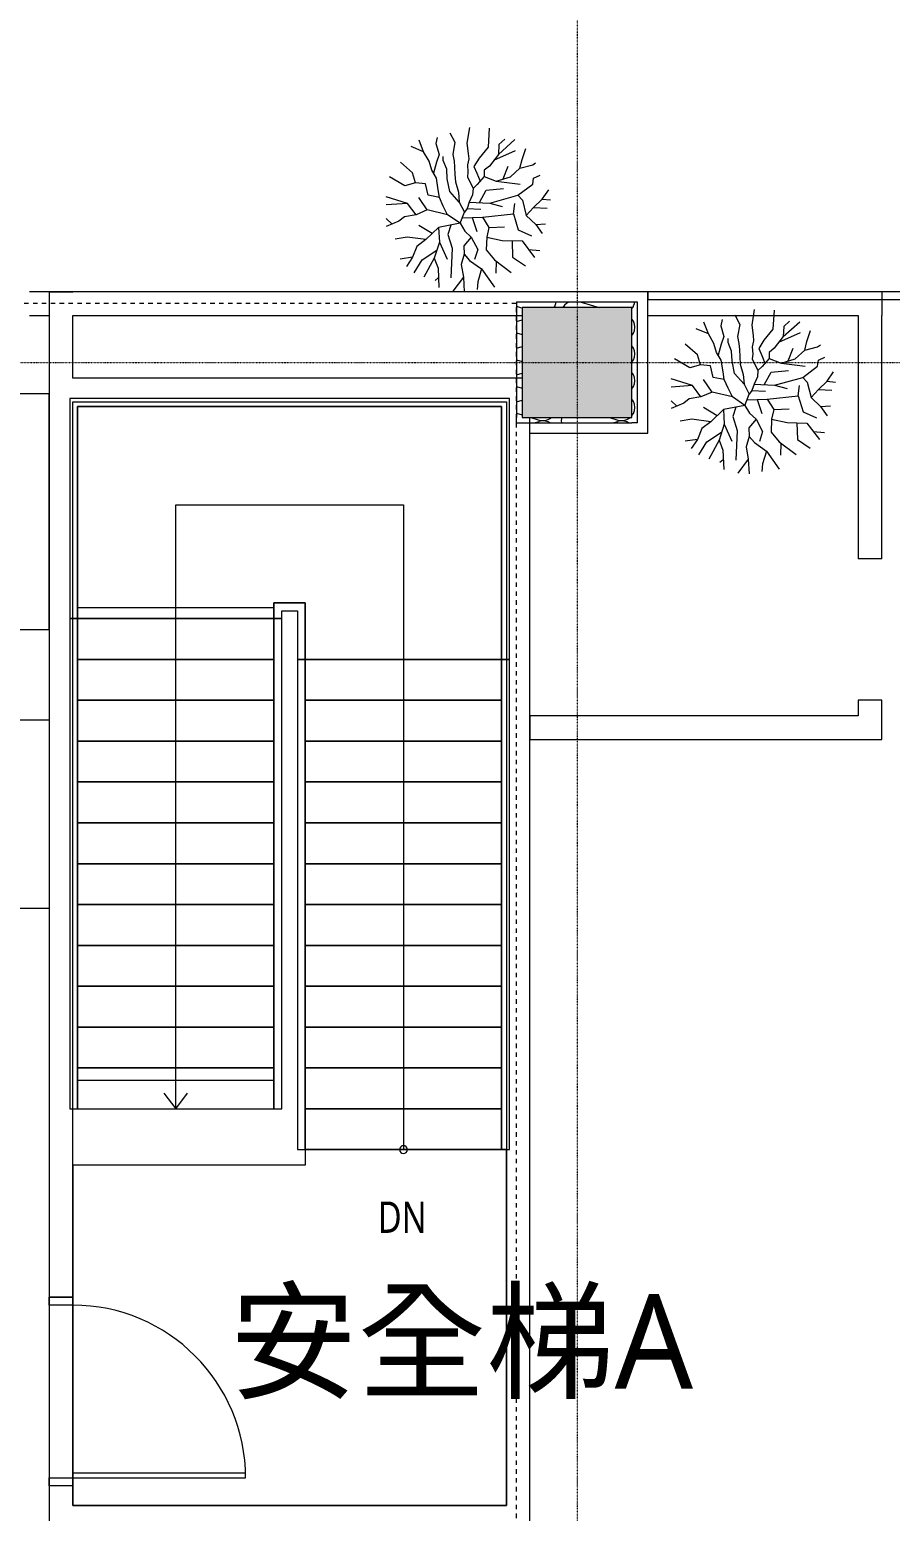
# Model space of a CAD drawing. Extents: x -32000 to 290600, y -29000 to 131250.
# Drawn here: x 249115 to 254595, y 67687 to 77119 of the extents above; entities that cross this region are included whole.
import ezdxf
from ezdxf.enums import TextEntityAlignment as Align

# ---------------------------------------------------------------- set-up
doc = ezdxf.new("R2010")
doc.units = 0
doc.header["$LTSCALE"] = 10
for name, pattern in [('H12PL3$0$JJP_三點線', [0.9, 0.3, -0.15, 0, -0.15, 0, -0.15, 0, -0.15]), ('H12PL3$0$JJP_虛線(退縮線、投影線、地下室範圍、非屬本工程、圖面分區)', [0.45, 0.3, -0.15]), ('XFM7P30ICA$0$H12PL3$0$JJP_三點線', [0.9, 0.3, -0.15, 0, -0.15, 0, -0.15, 0, -0.15]), ('XFM7P30ICA$0$H12PL3$0$TAI_虛線', [5.644, 2.822, -2.822])]:
    doc.linetypes.add(name, pattern=pattern)
for name, color, linetype in [('H12PL3$0$A-OBJE-2D', 252, 'Continuous'), ('H12PL3$0$A-STRS', 252, 'Continuous'), ('H12PL3$0$A-TEXT', 252, 'Continuous'), ('H12PL3$0$A-WALL-IN', 252, 'Continuous'), ('H12PL3$0$A-ZONE', 252, 'Continuous'), ('H12PL3$0$Door', 252, 'Continuous'), ('H12PL3$0$S-COL', 252, 'Continuous'), ('H12PL3$0$S-GRID', 252, 'Continuous'), ('H12PL3$0$S-SLAB-SHOW', 252, 'Continuous'), ('XFM7P30ICA$0$H12PL3$0$A-LAW-建築面積計算', 252, 'Continuous'), ('XFM7P30ICA$0$H12PL3$0$A-STRS', 252, 'Continuous'), ('XFM7P30ICA$0$H12PL3$0$A-WALL-IN', 252, 'Continuous'), ('XFM7P30ICA$0$H12PL3$0$Hattch', 252, 'Continuous'), ('XFM7P30ICA$0$H12PL3$0$S-COL', 252, 'Continuous'), ('XFM7P30ICA$0$H12PL3$0$S-GRID', 252, 'Continuous')]:
    doc.layers.add(name, color=color, linetype=linetype)
doc.styles.add('H12PL3$0$Standard', font='', dxfattribs={"width": 0.8})
doc.styles.get('H12PL3$0$Standard').set_extended_font_data('Microsoft JhengHei')

# ---------------------------------------------------------------- blocks, each defined once
blk = doc.blocks.new('H12PL3')
at = {"layer": 'H12PL3$0$A-OBJE-2D', "lineweight": 0}
blk.add_lwpolyline([(247390, 72725), (249240, 72725), (249240, 71525), (247390, 71525)], close=True, dxfattribs=at)
at = {"layer": 'H12PL3$0$A-STRS', "lineweight": 0}
for p, q in [((252170, 74770), (249370, 74770)), ((249370, 74770), (249370, 73370)), ((249420, 73370), (249420, 74720)), ((249420, 74720), (252120, 74720)), ((252120, 74720), (249420, 74720)), ((249420, 74720), (249420, 73437.66)), ((252120, 74720), (249420, 74720)), ((249420, 74720), (249420, 73370)), ((252120, 74720), (252120, 73110)), ((252120, 73110), (252120, 74720)), ((252120, 73110), (252120, 74720)), ((252170, 73110), (252170, 74770)), ((250045, 73370), (250045, 74095)), ((250045, 74095), (251495, 74095)), ((251495, 74095), (251495, 73110)), ((250870, 73470), (250670, 73470)), ((250670, 73470), (250670, 73370)), ((250670, 73437.66), (250670, 73470)), ((250670, 73470), (250870, 73470)), ((250670, 73370), (250670, 73470)), ((250670, 73470), (250870, 73470)), ((250870, 73110), (250870, 73470)), ((250870, 73470), (250870, 73110)), ((250870, 73470), (250870, 73110)), ((249420, 73437.66), (249420, 73370)), ((250670, 73370), (250670, 73437.66)), ((250720, 73370), (250720, 73420)), ((250720, 73420), (250820, 73420)), ((250820, 73420), (250820, 73110)), ((249420, 73370), (249370, 73370)), ((249370, 73370), (249370, 70250)), ((249370, 73370), (249420, 73370)), ((249420, 70250), (249420, 73370)), ((249420, 73370), (249420, 70250)), ((249420, 73370), (250670, 73370)), ((249420, 73370), (250670, 73370)), ((249420, 73370), (250670, 73370)), ((250670, 73370), (249420, 73370)), ((249420, 73370), (249420, 73110)), ((249420, 73370), (250670, 73370)), ((250045, 70510), (250045, 73370)), ((250720, 73370), (250670, 73370)), ((250670, 73370), (250670, 70250)), ((250670, 73370), (250720, 73370)), ((250670, 70250), (250670, 73370)), ((250670, 73110), (250670, 73370)), ((250720, 70250), (250720, 73370)), ((249420, 73110), (250670, 73110)), ((250670, 73110), (249420, 73110)), ((249420, 73110), (249420, 72850)), ((249420, 73110), (250670, 73110)), ((250670, 72850), (250670, 73110)), ((250820, 73110), (250870, 73110)), ((250820, 73110), (250820, 69990)), ((250870, 73110), (250820, 73110)), ((250870, 69990), (250870, 73110)), ((250870, 73110), (250870, 69990)), ((252120, 73110), (250870, 73110)), ((252120, 73110), (250870, 73110)), ((250870, 73110), (252120, 73110)), ((252120, 73110), (250870, 73110)), ((250870, 73110), (250870, 72850)), ((251495, 73110), (251495, 70250)), ((252120, 73110), (252170, 73110)), ((252120, 73110), (252120, 69990)), ((252170, 73110), (252120, 73110)), ((252120, 69990), (252120, 73110)), ((252120, 72850), (252120, 73110)), ((252170, 69990), (252170, 73110)), ((249420, 72850), (250670, 72850)), ((250670, 72850), (249420, 72850)), ((249420, 72850), (249420, 72590)), ((249420, 72850), (250670, 72850)), ((250670, 72590), (250670, 72850)), ((252120, 72850), (250870, 72850)), ((250870, 72850), (252120, 72850)), ((252120, 72850), (250870, 72850)), ((250870, 72850), (250870, 72590)), ((252120, 72590), (252120, 72850)), ((249420, 72590), (250670, 72590)), ((250670, 72590), (249420, 72590)), ((249420, 72590), (249420, 72330)), ((249420, 72590), (250670, 72590)), ((250670, 72330), (250670, 72590)), ((252120, 72590), (250870, 72590)), ((250870, 72590), (252120, 72590)), ((252120, 72590), (250870, 72590)), ((250870, 72590), (250870, 72330)), ((252120, 72330), (252120, 72590)), ((249420, 72330), (250670, 72330)), ((250670, 72330), (249420, 72330)), ((249420, 72330), (249420, 72070)), ((249420, 72330), (250670, 72330)), ((250670, 72070), (250670, 72330)), ((252120, 72330), (250870, 72330)), ((250870, 72330), (252120, 72330)), ((252120, 72330), (250870, 72330)), ((250870, 72330), (250870, 72070)), ((252120, 72070), (252120, 72330)), ((249420, 72070), (250670, 72070)), ((250670, 72070), (249420, 72070)), ((249420, 72070), (249420, 71810)), ((249420, 72070), (250670, 72070)), ((250670, 71810), (250670, 72070)), ((252120, 72070), (250870, 72070)), ((250870, 72070), (252120, 72070)), ((252120, 72070), (250870, 72070)), ((250870, 72070), (250870, 71810)), ((252120, 71810), (252120, 72070)), ((249420, 71810), (250670, 71810)), ((250670, 71810), (249420, 71810)), ((249420, 71810), (249420, 71550)), ((249420, 71810), (250670, 71810)), ((250670, 71550), (250670, 71810)), ((252120, 71810), (250870, 71810)), ((250870, 71810), (252120, 71810)), ((252120, 71810), (250870, 71810)), ((250870, 71810), (250870, 71550)), ((252120, 71550), (252120, 71810)), ((249420, 71550), (250670, 71550)), ((250670, 71550), (249420, 71550)), ((249420, 71550), (249420, 71290)), ((249420, 71550), (250670, 71550)), ((250670, 71290), (250670, 71550)), ((252120, 71550), (250870, 71550)), ((250870, 71550), (252120, 71550)), ((252120, 71550), (250870, 71550)), ((250870, 71550), (250870, 71290)), ((252120, 71290), (252120, 71550)), ((249420, 71290), (250670, 71290)), ((250670, 71290), (249420, 71290)), ((249420, 71290), (249420, 71030)), ((249420, 71290), (250670, 71290)), ((250670, 71030), (250670, 71290)), ((252120, 71290), (250870, 71290)), ((250870, 71290), (252120, 71290)), ((252120, 71290), (250870, 71290)), ((250870, 71290), (250870, 71030)), ((252120, 71030), (252120, 71290)), ((249420, 71030), (250670, 71030)), ((250670, 71030), (249420, 71030)), ((249420, 71030), (249420, 70770)), ((249420, 71030), (250670, 71030)), ((250670, 70770), (250670, 71030)), ((252120, 71030), (250870, 71030)), ((250870, 71030), (252120, 71030)), ((252120, 71030), (250870, 71030)), ((250870, 71030), (250870, 70770)), ((252120, 70770), (252120, 71030)), ((249420, 70770), (250670, 70770)), ((250670, 70770), (249420, 70770)), ((249420, 70770), (249420, 70510)), ((249420, 70770), (250670, 70770)), ((250670, 70510), (250670, 70770)), ((252120, 70770), (250870, 70770)), ((250870, 70770), (252120, 70770)), ((252120, 70770), (250870, 70770)), ((250870, 70770), (250870, 70510)), ((252120, 70510), (252120, 70770)), ((249420, 70510), (250670, 70510)), ((250670, 70510), (249420, 70510)), ((249420, 70510), (249420, 70250)), ((249420, 70510), (250670, 70510)), ((250045, 70250), (250045, 70510)), ((250670, 70250), (250670, 70510)), ((252120, 70510), (250870, 70510)), ((250870, 70510), (252120, 70510)), ((252120, 70510), (250870, 70510)), ((250870, 70510), (250870, 70250)), ((252120, 70250), (252120, 70510)), ((249970, 70350), (250045, 70250)), ((250045, 70250), (250120, 70350)), ((249370, 70250), (249420, 70250)), ((249420, 70250), (250670, 70250)), ((249420, 70250), (250670, 70250)), ((250670, 70250), (250720, 70250)), ((252120, 70250), (250870, 70250)), ((250870, 70250), (252120, 70250)), ((252120, 70250), (250870, 70250)), ((250870, 70250), (250870, 69990)), ((251495, 70250), (251495, 69990)), ((252120, 69990), (252120, 70250)), ((250820, 69990), (250870, 69990)), ((250870, 69990), (252120, 69990)), ((250870, 69990), (252120, 69990)), ((252120, 69990), (252170, 69990))]:
    blk.add_line(p, q, dxfattribs=at)
at = {"layer": 'H12PL3$0$A-STRS', "linetype": 'H12PL3$0$JJP_虛線(退縮線、投影線、地下室範圍、非屬本工程、圖面分區)', "lineweight": 0}
for p, q in [((250670, 73437.66), (249420, 73437.66)), ((252120, 73110), (250870, 73110)), ((250670, 70429.09), (249420, 70429.09))]:
    blk.add_line(p, q, dxfattribs=at)
at = {"layer": 'H12PL3$0$A-STRS', "lineweight": 0, "flags": 128}
blk.add_lwpolyline([(251520, 69990, 1), (251470, 69990, 1)], format="xyb", close=True, dxfattribs=at)
at = {"layer": 'H12PL3$0$A-WALL-IN', "lineweight": 0}
for p, q in [((254540, 73750), (254390, 73750)), ((254540, 72850), (254390, 72850)), ((249390, 69050), (249240, 69050)), ((249390, 67850), (249240, 67850))]:
    blk.add_line(p, q, dxfattribs=at)
at = {"layer": 'H12PL3$0$A-WALL-IN', "lineweight": 0, "flags": 128}
for points in [[(249240, 75450), (249390, 75450)], [(249240, 75450), (249240, 69050)], [(253050, 75450), (249390, 75450)], [(254540, 75450), (253050, 75450)], [(254540, 75450), (254540, 75300)], [(252215, 75385), (252215, 75350)], [(252950, 75385), (252215, 75385)], [(252985, 75385), (252950, 75385)], [(252985, 74615), (252985, 75385)], [(249390, 75300), (252250, 75300)], [(249390, 74900), (249390, 75300)], [(252215, 75350), (252215, 74650)], [(253050, 75300), (254390, 75300)], [(253050, 74650), (253050, 75300)], [(254390, 75300), (254390, 73750)], [(254540, 73750), (254540, 75300)], [(252150, 74900), (249390, 74900)], [(252250, 74900), (252150, 74900)], [(249390, 74750), (252150, 74750)], [(249390, 69050), (249390, 74750)], [(252150, 74750), (252150, 67725)], [(252215, 74615), (252215, 74650)], [(252215, 74615), (252950, 74615)], [(252300, 66375), (252300, 74650)], [(252300, 74550), (252300, 74650)], [(252985, 74615), (252950, 74615)], [(253050, 74550), (253050, 74650)], [(252300, 74550), (253050, 74550)], [(254390, 72850), (254390, 72750)], [(254540, 72750), (254540, 72850)], [(254390, 72750), (252300, 72750)], [(252300, 72750), (252300, 72600)], [(254540, 72600), (254540, 72750)], [(252300, 72600), (254540, 72600)], [(249240, 67850), (249240, 67510)], [(249390, 67725), (249390, 67850)], [(252150, 67725), (249390, 67725)]]:
    blk.add_lwpolyline(points, dxfattribs=at)
at = {"layer": 'H12PL3$0$Door', "lineweight": 0}
for p, q in [((254540, 73750), (254390, 73750)), ((254540, 72850), (254390, 72850)), ((249240, 69000), (249240, 69050)), ((249240, 69050), (249390, 69050)), ((249390, 69050), (249390, 69000)), ((249390, 69000), (249240, 69000)), ((250490, 67930), (249390, 67930)), ((249390, 67930), (249390, 67900)), ((250490, 67900), (250490, 67930)), ((249240, 67850), (249240, 67900)), ((249240, 67900), (249390, 67900)), ((249390, 67850), (249240, 67850)), ((249390, 67900), (250490, 67900)), ((249390, 67900), (249390, 67850))]:
    blk.add_line(p, q, dxfattribs=at)
blk.add_arc((249390, 67900), 1100, 0, 90, dxfattribs=at)
at = {"layer": 'H12PL3$0$S-COL', "lineweight": 0, "flags": 128}
blk.add_lwpolyline([(252250, 74650), (252950, 74650), (252950, 75350), (252250, 75350)], close=True, dxfattribs=at)
at = {"layer": 'H12PL3$0$S-GRID', "linetype": 'H12PL3$0$JJP_三點線', "lineweight": 0}
for p, q in [((252600, 128250), (252600, -28000)), ((-29000, 75000), (289600, 75000))]:
    blk.add_line(p, q, dxfattribs=at)
at = {"layer": 'H12PL3$0$S-SLAB-SHOW', "lineweight": 0, "flags": 128}
blk.add_lwpolyline([(249390, 67725), (252150, 67725), (252150, 69990), (250870, 69990), (250870, 69890), (249390, 69890)], close=True, dxfattribs=at)
at = {"layer": 'H12PL3$0$A-TEXT', "linetype": 'Continuous', "lineweight": 0, "insert": (251331.51, 69559.68), "char_height": 200, "attachment_point": 4, "style": 'H12PL3$0$Standard'}
blk.add_mtext('\\A1;DN', dxfattribs=at)
at = {"layer": 'H12PL3$0$A-ZONE', "style": 'H12PL3$0$Standard'}
blk.add_text('安全梯A', height=600, dxfattribs=at).set_placement((251861.84, 69067.78), align=Align.TOP_CENTER)
blk = doc.blocks.new('XFM7P30ICA$0$H12PL3')
at = {"layer": 'XFM7P30ICA$0$H12PL3$0$Hattch', "linetype": 'Continuous', "lineweight": 0}
blk.add_hatch(color=256, dxfattribs=at).paths.add_polyline_path([(252250, 74650), (252950, 74650), (252950, 75350), (252250, 75350)])
at = {"layer": 'XFM7P30ICA$0$H12PL3$0$A-LAW-建築面積計算', "lineweight": 0}
for p, q in [((251915.23, 76495.55), (251899.5, 76395.96)), ((252041.45, 76491.89), (252033.83, 76371.28)), ((251622.62, 76341.13), (251593.99, 76414.72)), ((251709.52, 76432.63), (251702.12, 76393.21)), ((251702.12, 76393.21), (251721.31, 76324.68)), ((251790.61, 76461.7), (251822.74, 76401.44)), ((251822.74, 76401.44), (251809.03, 76324.68)), ((251899.5, 76395.96), (251907.72, 76330.16)), ((252099.62, 76324.68), (252204.75, 76418.51)), ((252140.25, 76422.45), (252102.36, 76387.73)), ((251622.62, 76341.13), (251544.87, 76374.12)), ((251658.26, 76280.82), (251622.62, 76341.13)), ((251721.31, 76324.68), (251704.86, 76275.33)), ((251748.72, 76286.3), (251748.72, 76310.97)), ((251809.03, 76324.68), (251817.26, 76280.82)), ((251907.72, 76330.16), (251910.46, 76297.27)), ((251976.26, 76300.01), (251943.36, 76247.92)), ((252033.83, 76371.28), (251976.26, 76300.01)), ((252099.62, 76324.68), (252042.05, 76250.66)), ((252070.84, 76287.67), (252208.73, 76349.35)), ((252102.36, 76387.73), (252099.62, 76324.68)), ((252249.85, 76291.78), (252273.26, 76361.89)), ((251553.54, 76206.8), (251475.71, 76276.19)), ((251572.73, 76143.75), (251553.54, 76206.8)), ((251674.7, 76223.25), (251658.26, 76280.82)), ((251704.86, 76173.9), (251674.7, 76223.25)), ((251704.86, 76275.33), (251685.28, 76205.95)), ((251770.65, 76231.47), (251748.72, 76286.3)), ((251773.4, 76168.42), (251770.65, 76231.47)), ((251817.26, 76280.82), (251820, 76242.44)), ((251820, 76242.44), (251822.74, 76195.83)), ((251910.46, 76297.27), (251902.24, 76258.89)), ((251902.24, 76258.89), (251904.98, 76212.28)), ((251904.98, 76212.28), (251902.24, 76182.13)), ((251943.36, 76247.92), (251962.55, 76204.06)), ((252042.05, 76250.66), (252009.15, 76223.25)), ((252009.15, 76223.25), (252009.15, 76184.87)), ((252130.6, 76168.42), (252162.12, 76250.66)), ((252175.83, 76182.13), (252236.14, 76236.96)), ((252236.14, 76236.96), (252249.85, 76291.78)), ((252236.14, 76236.96), (252318.38, 76258.89)), ((252318.38, 76258.89), (252335.9, 76270.56)), ((251504.19, 76124.56), (251406.02, 76182.55)), ((251572.73, 76143.75), (251504.19, 76124.56)), ((251635.78, 76138.27), (251572.73, 76143.75)), ((251652.23, 76064.25), (251635.78, 76138.27)), ((251715.83, 76099.89), (251704.86, 76173.9)), ((251789.84, 76088.92), (251773.4, 76168.42)), ((251822.74, 76195.83), (251825.48, 76149.23)), ((251825.48, 76149.23), (251844.67, 76083.44)), ((251902.24, 76182.13), (251937.88, 76108.11)), ((251965.29, 76132.78), (251937.88, 76108.11)), ((251962.55, 76204.06), (251982.92, 76153.72)), ((252009.15, 76184.87), (251965.29, 76132.78)), ((252009.15, 76184.87), (252085.37, 76154.71)), ((252085.37, 76154.71), (252175.83, 76182.13)), ((252085.37, 76154.71), (252238.88, 76135.52)), ((252223.81, 76064.25), (252318.38, 76135.52)), ((252318.38, 76135.52), (252323.87, 76173.9)), ((252323.87, 76173.9), (252365.05, 76192.74)), ((251520.64, 76012.16), (251385.72, 76055.31)), ((251646.74, 75971.04), (251591.91, 76050.54)), ((251724.05, 76050.54), (251652.23, 76064.25)), ((251724.05, 76050.54), (251715.83, 76099.89)), ((251748.72, 75995.71), (251724.05, 76050.54)), ((251850.15, 76020.39), (251789.84, 76088.92)), ((251844.67, 76083.44), (251850.15, 76020.39)), ((251850.15, 76020.39), (251883.05, 75957.33)), ((251913.21, 76020.39), (251900.06, 75980.06)), ((251935.14, 76066.99), (251913.21, 76020.39)), ((251913.21, 76020.39), (252044.24, 76014.9)), ((251937.88, 76108.11), (251935.14, 76066.99)), ((251978.73, 76017.64), (252022.31, 76097.14)), ((252022.31, 76097.14), (252131.97, 76108.11)), ((252044.24, 76014.9), (252223.81, 76064.25)), ((252252.59, 76034.09), (252223.81, 76064.25)), ((252252.59, 76034.09), (252277.26, 75935.4)), ((252323.87, 75987.49), (252378.69, 76039.58)), ((252378.69, 76039.58), (252420.33, 76100.01)), ((252378.69, 76039.58), (252431.18, 76034.7)), ((251520.64, 76012.16), (251385.63, 76002.67)), ((251501.45, 75927.18), (251465.81, 75899.76)), ((251575.47, 75940.89), (251501.45, 75927.18)), ((251575.47, 75940.89), (251520.64, 76012.16)), ((251646.74, 75971.04), (251575.47, 75940.89)), ((251776.14, 75940.89), (251646.74, 75971.04)), ((251776.14, 75940.89), (251748.72, 75995.71)), ((251855.64, 75886.06), (251776.14, 75940.89)), ((251855.64, 75886.06), (251883.05, 75957.33)), ((251869.34, 75921.7), (251997.64, 75924.44)), ((251900.06, 75980.06), (251883.05, 75957.33)), ((251900.06, 75980.06), (251986.68, 75976.52)), ((251933.49, 75923.07), (251962, 75833.97)), ((251997.64, 75924.44), (252195.02, 75946.37)), ((251997.64, 75924.44), (252038.76, 75858.64)), ((252044.24, 76014.9), (252123.75, 75992.97)), ((252195.02, 75946.37), (252203.25, 76012.16)), ((252195.02, 75946.37), (252225.18, 75844.94)), ((252277.26, 75935.4), (252323.87, 75987.49)), ((252277.26, 75935.4), (252337.57, 75877.83)), ((252323.87, 75987.49), (252409.29, 75981.73)), ((251422.52, 75881.15), (251385.26, 75915.51)), ((251465.81, 75899.76), (251385.72, 75865.32)), ((251678.27, 75820.26), (251591.91, 75872.35)), ((251718.02, 75858.64), (251638.52, 75781.88)), ((251855.64, 75886.06), (251718.02, 75858.64)), ((251718.02, 75858.64), (251723.5, 75765.44)), ((251796.59, 75874.29), (251778.33, 75814.78)), ((251855.64, 75886.06), (251885.24, 75836.71)), ((251885.24, 75836.71), (251926.36, 75798.33)), ((252038.76, 75858.64), (252025.05, 75798.33)), ((252038.76, 75858.64), (252137.45, 75864.13)), ((252225.18, 75844.94), (252310.16, 75806.56)), ((252337.57, 75877.83), (252400.21, 75882.97)), ((252337.57, 75877.83), (252378.79, 75820.16)), ((251517.9, 75798.33), (251443.11, 75785.55)), ((251638.52, 75781.88), (251517.9, 75798.33)), ((251580.95, 75738.02), (251553.54, 75669.49)), ((251638.52, 75781.88), (251580.95, 75738.02)), ((251723.5, 75765.44), (251690.61, 75664)), ((251723.5, 75765.44), (251772.85, 75658.52)), ((251778.33, 75814.78), (251805.74, 75727.06)), ((251926.36, 75798.33), (251879.76, 75743.5)), ((251879.76, 75743.5), (251882.5, 75688.68)), ((251926.36, 75798.33), (251967.49, 75718.83)), ((252025.05, 75798.33), (252022.31, 75716.09)), ((252025.05, 75798.33), (252123.75, 75776.4)), ((252123.75, 75776.4), (252249.85, 75773.66)), ((252186.8, 75775.03), (252189.54, 75669.49)), ((252249.85, 75773.66), (252329.23, 75668.1)), ((251553.54, 75669.49), (251474.21, 75657.99)), ((251553.54, 75669.49), (251514.15, 75611.08)), ((251562.98, 75570.26), (251613.85, 75653.04)), ((251613.85, 75653.04), (251707.05, 75714.72)), ((251690.61, 75664), (251625.02, 75544.07)), ((251690.61, 75664), (251715.28, 75600.95)), ((251805.74, 75727.06), (251797.52, 75537.9)), ((251882.5, 75688.68), (251863.31, 75622.88)), ((251882.5, 75688.68), (251915.4, 75650.3)), ((251915.4, 75650.3), (251992.16, 75595.47)), ((251967.49, 75718.83), (251948.3, 75655.78)), ((252022.31, 75716.09), (252074.4, 75653.04)), ((252074.4, 75653.04), (252181.32, 75573.25)), ((252084.94, 75645.17), (252082.62, 75568.06)), ((252189.54, 75669.49), (252271.27, 75614.47)), ((252290.59, 75719.48), (252362.32, 75712.88)), ((251715.28, 75600.95), (251720.12, 75477.37)), ((251863.31, 75622.88), (251877.02, 75543.38)), ((251992.16, 75595.47), (251967.49, 75513.23)), ((251992.16, 75595.47), (252073.73, 75479.08)), ((251716.63, 75539.55), (251696.66, 75521.53)), ((251877.02, 75543.38), (251810.43, 75453.72)), ((251877.02, 75543.38), (251882.27, 75450)), ((251967.49, 75513.23), (251963.42, 75465.71)), ((253523.1, 75273.79), (253515.7, 75234.38)), ((253604.19, 75302.87), (253636.32, 75242.6)), ((253728.81, 75336.72), (253713.08, 75237.12)), ((253855.03, 75333.06), (253847.41, 75212.45)), ((253953.83, 75263.62), (253915.95, 75228.9)), ((253436.2, 75182.29), (253358.45, 75215.29)), ((253436.2, 75182.29), (253407.57, 75255.88)), ((253471.84, 75121.98), (253436.2, 75182.29)), ((253515.7, 75234.38), (253534.89, 75165.84)), ((253636.32, 75242.6), (253622.62, 75165.84)), ((253713.08, 75237.12), (253721.31, 75171.33)), ((253721.31, 75171.33), (253724.05, 75138.43)), ((253847.41, 75212.45), (253789.84, 75141.17)), ((253884.42, 75128.84), (254022.31, 75190.52)), ((253913.2, 75165.84), (254018.33, 75259.68)), ((253915.95, 75228.9), (253913.2, 75165.84)), ((254063.43, 75132.95), (254086.84, 75203.06)), ((253367.12, 75047.96), (253289.3, 75117.36)), ((253488.29, 75064.41), (253471.84, 75121.98)), ((253518.44, 75116.5), (253498.86, 75047.11)), ((253534.89, 75165.84), (253518.44, 75116.5)), ((253562.31, 75127.46), (253562.31, 75152.14)), ((253584.24, 75072.64), (253562.31, 75127.46)), ((253622.62, 75165.84), (253630.84, 75121.98)), ((253630.84, 75121.98), (253633.58, 75083.6)), ((253633.58, 75083.6), (253636.32, 75037)), ((253724.05, 75138.43), (253715.82, 75100.05)), ((253715.82, 75100.05), (253718.57, 75053.45)), ((253789.84, 75141.17), (253756.95, 75089.08)), ((253756.95, 75089.08), (253776.14, 75045.22)), ((253855.64, 75091.83), (253822.74, 75064.41)), ((253913.2, 75165.84), (253855.64, 75091.83)), ((253944.18, 75009.58), (253975.71, 75091.83)), ((253989.42, 75023.29), (254049.73, 75078.12)), ((254049.73, 75078.12), (254063.43, 75132.95)), ((254049.73, 75078.12), (254131.97, 75100.05)), ((254131.97, 75100.05), (254149.48, 75111.72)), ((253317.77, 74965.72), (253219.6, 75023.71)), ((253386.31, 74984.91), (253317.77, 74965.72)), ((253386.31, 74984.91), (253367.12, 75047.96)), ((253449.36, 74979.43), (253386.31, 74984.91)), ((253465.81, 74905.41), (253449.36, 74979.43)), ((253518.44, 75015.07), (253488.29, 75064.41)), ((253529.41, 74941.05), (253518.44, 75015.07)), ((253586.98, 75009.58), (253584.24, 75072.64)), ((253603.43, 74930.08), (253586.98, 75009.58)), ((253636.32, 75037), (253639.07, 74990.39)), ((253639.07, 74990.39), (253658.26, 74924.6)), ((253718.57, 75053.45), (253715.82, 75023.29)), ((253715.82, 75023.29), (253751.46, 74949.27)), ((253776.14, 75045.22), (253796.51, 74994.88)), ((253822.74, 75026.03), (253778.88, 74973.95)), ((253822.74, 75064.41), (253822.74, 75026.03)), ((253822.74, 75026.03), (253898.95, 74995.88)), ((253898.95, 74995.88), (253989.42, 75023.29)), ((253898.95, 74995.88), (254052.47, 74976.69)), ((254131.97, 74976.69), (254137.45, 75015.07)), ((254137.45, 75015.07), (254178.64, 75033.91)), ((253334.22, 74853.33), (253199.31, 74896.47)), ((253460.33, 74812.2), (253405.5, 74891.7)), ((253537.63, 74891.7), (253465.81, 74905.41)), ((253537.63, 74891.7), (253529.41, 74941.05)), ((253562.31, 74836.88), (253537.63, 74891.7)), ((253663.74, 74861.55), (253603.43, 74930.08)), ((253658.26, 74924.6), (253663.74, 74861.55)), ((253748.72, 74908.15), (253726.79, 74861.55)), ((253751.46, 74949.27), (253748.72, 74908.15)), ((253778.88, 74973.95), (253751.46, 74949.27)), ((253792.31, 74858.81), (253835.9, 74938.31)), ((253835.9, 74938.31), (253945.55, 74949.27)), ((253857.83, 74856.07), (254037.39, 74905.41)), ((254037.39, 74905.41), (254131.97, 74976.69)), ((254066.17, 74875.26), (254037.39, 74905.41)), ((254192.28, 74880.74), (254233.92, 74941.17)), ((253334.22, 74853.33), (253199.21, 74843.83)), ((253389.05, 74782.05), (253334.22, 74853.33)), ((253460.33, 74812.2), (253389.05, 74782.05)), ((253589.72, 74782.05), (253460.33, 74812.2)), ((253589.72, 74782.05), (253562.31, 74836.88)), ((253663.74, 74861.55), (253696.63, 74798.5)), ((253669.22, 74727.22), (253696.63, 74798.5)), ((253713.64, 74821.23), (253696.63, 74798.5)), ((253726.79, 74861.55), (253713.64, 74821.23)), ((253713.64, 74821.23), (253800.26, 74817.69)), ((253726.79, 74861.55), (253857.83, 74856.07)), ((253857.83, 74856.07), (253937.33, 74834.14)), ((254008.61, 74787.53), (254016.83, 74853.33)), ((254066.17, 74875.26), (254090.85, 74776.57)), ((254090.85, 74776.57), (254137.45, 74828.65)), ((254137.45, 74828.65), (254192.28, 74880.74)), ((254137.45, 74828.65), (254222.88, 74822.89)), ((254192.28, 74880.74), (254244.76, 74875.86)), ((253236.1, 74722.31), (253198.84, 74756.68)), ((253279.39, 74740.93), (253199.31, 74706.48)), ((253315.03, 74768.34), (253279.39, 74740.93)), ((253389.05, 74782.05), (253315.03, 74768.34)), ((253491.85, 74661.43), (253405.5, 74713.51)), ((253531.6, 74699.81), (253452.1, 74623.05)), ((253669.22, 74727.22), (253531.6, 74699.81)), ((253531.6, 74699.81), (253537.09, 74606.6)), ((253669.22, 74727.22), (253589.72, 74782.05)), ((253610.17, 74715.46), (253591.91, 74655.94)), ((253669.22, 74727.22), (253698.83, 74677.88)), ((253682.93, 74762.86), (253811.22, 74765.6)), ((253747.08, 74764.23), (253775.59, 74675.13)), ((253811.22, 74765.6), (254008.61, 74787.53)), ((253811.22, 74765.6), (253852.35, 74699.81)), ((253852.35, 74699.81), (253838.64, 74639.5)), ((253852.35, 74699.81), (253951.04, 74705.29)), ((254008.61, 74787.53), (254038.76, 74686.1)), ((254090.85, 74776.57), (254151.16, 74719)), ((254151.16, 74719), (254213.79, 74724.13)), ((254151.16, 74719), (254192.37, 74661.32)), ((253331.48, 74639.5), (253256.7, 74626.71)), ((253452.1, 74623.05), (253331.48, 74639.5)), ((253452.1, 74623.05), (253394.53, 74579.19)), ((253537.09, 74606.6), (253504.19, 74505.17)), ((253537.09, 74606.6), (253586.43, 74499.69)), ((253591.91, 74655.94), (253619.33, 74568.22)), ((253739.95, 74639.5), (253693.34, 74584.67)), ((253698.83, 74677.88), (253739.95, 74639.5)), ((253739.95, 74639.5), (253781.07, 74560)), ((253838.64, 74639.5), (253835.9, 74557.25)), ((253838.64, 74639.5), (253937.33, 74617.57)), ((253937.33, 74617.57), (254063.43, 74614.82)), ((254000.38, 74616.19), (254003.12, 74510.65)), ((254038.76, 74686.1), (254123.74, 74647.72)), ((254063.43, 74614.82), (254142.81, 74509.26)), ((253367.12, 74510.65), (253287.8, 74499.15)), ((253367.12, 74510.65), (253327.73, 74452.24)), ((253394.53, 74579.19), (253367.12, 74510.65)), ((253427.43, 74494.2), (253520.64, 74555.88)), ((253619.33, 74568.22), (253611.1, 74379.06)), ((253696.09, 74529.84), (253676.9, 74464.05)), ((253693.34, 74584.67), (253696.09, 74529.84)), ((253696.09, 74529.84), (253728.98, 74491.46)), ((253781.07, 74560), (253761.88, 74496.94)), ((253835.9, 74557.25), (253887.98, 74494.2)), ((254003.12, 74510.65), (254084.85, 74455.64)), ((254104.17, 74560.64), (254175.9, 74554.04)), ((253376.57, 74411.43), (253427.43, 74494.2)), ((253504.19, 74505.17), (253438.6, 74385.24)), ((253504.19, 74505.17), (253528.86, 74442.12)), ((253528.86, 74442.12), (253533.71, 74318.54)), ((253676.9, 74464.05), (253690.6, 74384.55)), ((253728.98, 74491.46), (253805.74, 74436.63)), ((253805.74, 74436.63), (253781.07, 74354.39)), ((253805.74, 74436.63), (253887.32, 74320.24)), ((253887.98, 74494.2), (253994.9, 74414.42)), ((253898.52, 74486.34), (253896.21, 74409.22)), ((253530.21, 74380.71), (253510.24, 74362.7)), ((253690.6, 74384.55), (253624.01, 74294.88)), ((253690.6, 74384.55), (253695.85, 74291.16)), ((253781.07, 74354.39), (253777, 74306.87))]:
    blk.add_line(p, q, dxfattribs=at)
at = {"layer": 'XFM7P30ICA$0$H12PL3$0$A-STRS', "lineweight": 0}
blk.add_lwpolyline([(247390, 73300), (249240, 73300), (249240, 74800), (247390, 74800)], dxfattribs=at)
at = {"layer": 'XFM7P30ICA$0$H12PL3$0$A-WALL-IN', "lineweight": 0, "flags": 128}
for points in [[(253050, 75450), (249115, 75450)], [(261050, 75450), (253050, 75450)], [(253050, 75450), (253050, 75400)], [(253050, 75300), (253050, 75450)], [(252215, 75385), (252215, 75350)], [(252950, 75385), (252215, 75385)], [(252985, 75385), (252950, 75385)], [(252985, 74615), (252985, 75385)], [(253050, 75400), (261050, 75400)], [(249115, 75300), (249240, 75300)], [(249240, 75300), (249240, 66225)], [(249390, 74900), (249390, 75300)], [(249390, 75300), (252250, 75300)], [(252215, 75350), (252215, 74650)], [(253050, 74650), (253050, 75300)], [(252150, 74900), (249390, 74900)], [(252250, 74900), (252150, 74900)], [(249390, 74750), (252150, 74750)], [(249390, 67725), (249390, 74750)], [(252150, 74750), (252150, 67725)], [(252215, 74615), (252215, 74650)], [(252215, 74615), (252950, 74615)], [(252300, 66375), (252300, 74650)], [(252300, 74550), (252300, 74650)], [(252985, 74615), (252950, 74615)], [(253050, 74550), (253050, 74650)], [(252300, 74550), (253050, 74550)], [(252150, 67725), (249390, 67725)]]:
    blk.add_lwpolyline(points, dxfattribs=at)
at = {"layer": 'XFM7P30ICA$0$H12PL3$0$Hattch', "lineweight": 0}
for p, q in [((252215, 75357.96), (252240.9, 75350)), ((252454.81, 75350), (252458.97, 75356.3)), ((252458.97, 75356.3), (252465.71, 75374.74)), ((252465.71, 75374.74), (252466.92, 75385)), ((252519.85, 75364.32), (252510.39, 75350)), ((252534.18, 75377.75), (252519.85, 75364.32)), ((252546.85, 75385), (252534.18, 75377.75)), ((252626.97, 75385), (252740.9, 75350)), ((252954.81, 75350), (252958.97, 75356.3)), ((252958.97, 75356.3), (252960.51, 75360.51)), ((252960.51, 75360.51), (252965.71, 75374.74)), ((252965.71, 75374.74), (252966.92, 75385)), ((252215, 75260.52), (252250, 75271.28)), ((252240.9, 75350), (252250, 75347.2)), ((252950, 75342.72), (252954.81, 75350)), ((252958.97, 75262.18), (252950, 75275.76)), ((252965.71, 75243.74), (252958.97, 75262.18)), ((252215, 75187.96), (252250, 75177.2)), ((252950, 75172.72), (252958.97, 75186.3)), ((252958.97, 75186.3), (252965.71, 75204.74)), ((252968, 75224.24), (252965.71, 75243.74)), ((252965.71, 75204.74), (252968, 75224.24)), ((252215, 75090.52), (252250, 75101.28)), ((252958.97, 75092.18), (252950, 75105.76)), ((252965.71, 75073.74), (252958.97, 75092.18)), ((252968, 75054.24), (252965.71, 75073.74)), ((252215, 75017.96), (252250, 75007.2)), ((252950, 75002.72), (252958.97, 75016.3)), ((252958.97, 75016.3), (252965.71, 75034.74)), ((252965.71, 75034.74), (252968, 75054.24)), ((252215, 74920.52), (252250, 74931.28)), ((252958.97, 74922.18), (252950, 74935.76)), ((252965.71, 74903.74), (252958.97, 74922.18)), ((252968, 74884.24), (252965.71, 74903.74)), ((252965.71, 74864.74), (252968, 74884.24)), ((252215, 74847.96), (252250, 74837.2)), ((252950, 74832.72), (252958.97, 74846.3)), ((252958.97, 74846.3), (252965.71, 74864.74)), ((252215, 74750.52), (252250, 74761.28)), ((252958.97, 74752.18), (252950, 74765.76)), ((252965.71, 74733.74), (252958.97, 74752.18)), ((252968, 74714.24), (252965.71, 74733.74)), ((252965.71, 74694.74), (252968, 74714.24)), ((252215, 74677.96), (252250, 74667.2)), ((252306.01, 74650), (252359.02, 74633.71)), ((252327.23, 74615), (252359.02, 74624.77)), ((252359.02, 74633.71), (252378.34, 74630.17)), ((252378.34, 74628.31), (252359.02, 74624.77)), ((252378.34, 74630.17), (252397.94, 74631.2)), ((252397.94, 74627.28), (252378.34, 74628.31)), ((252397.94, 74631.2), (252416.78, 74636.74)), ((252416.78, 74621.74), (252397.94, 74627.28)), ((252416.78, 74636.74), (252433.82, 74646.49)), ((252428.56, 74615), (252416.78, 74621.74)), ((252433.82, 74646.49), (252437.57, 74650)), ((252502.29, 74649.5), (252500, 74630)), ((252500, 74628.48), (252501.58, 74615)), ((252502.47, 74650), (252502.29, 74649.5)), ((252806.01, 74650), (252859.02, 74633.71)), ((252827.23, 74615), (252859.02, 74624.77)), ((252859.02, 74633.71), (252878.34, 74630.17)), ((252878.34, 74628.31), (252859.02, 74624.77)), ((252878.34, 74630.17), (252897.94, 74631.2)), ((252897.94, 74627.28), (252878.34, 74628.31)), ((252897.94, 74631.2), (252916.78, 74636.74)), ((252916.78, 74621.74), (252897.94, 74627.28)), ((252916.78, 74636.74), (252933.82, 74646.49)), ((252928.56, 74615), (252916.78, 74621.74)), ((252933.82, 74646.49), (252937.57, 74650)), ((252950, 74662.72), (252958.97, 74676.3)), ((252958.97, 74676.3), (252965.71, 74694.74))]:
    blk.add_line(p, q, dxfattribs=at)
at = {"layer": 'XFM7P30ICA$0$H12PL3$0$Hattch', "linetype": 'XFM7P30ICA$0$H12PL3$0$TAI_虛線', "lineweight": 0, "flags": 128}
blk.add_lwpolyline([(243215, 75375), (243215, 90385), (262050, 90385), (262050, 51075), (254725, 51075), (254725, 66300), (252215, 66300), (252215, 75375)], close=True, dxfattribs=at)
at = {"layer": 'XFM7P30ICA$0$H12PL3$0$S-COL', "lineweight": 0, "flags": 128}
blk.add_lwpolyline([(252250, 74650), (252950, 74650), (252950, 75350), (252250, 75350)], close=True, dxfattribs=at)
at = {"layer": 'XFM7P30ICA$0$H12PL3$0$S-GRID', "linetype": 'XFM7P30ICA$0$H12PL3$0$JJP_三點線', "lineweight": 0}
for p, q in [((252600, 128250), (252600, -28000)), ((-29000, 75000), (289600, 75000))]:
    blk.add_line(p, q, dxfattribs=at)
blk = doc.blocks.new('XFM7P30ICA')
blk.add_blockref('XFM7P30ICA$0$H12PL3', (0, 0))

msp = doc.modelspace()

# ---------------------------------------------------------------- block references
for name in ['H12PL3', 'XFM7P30ICA']:
    msp.add_blockref(name, (0, 0))

doc.saveas('drawing.dxf')
